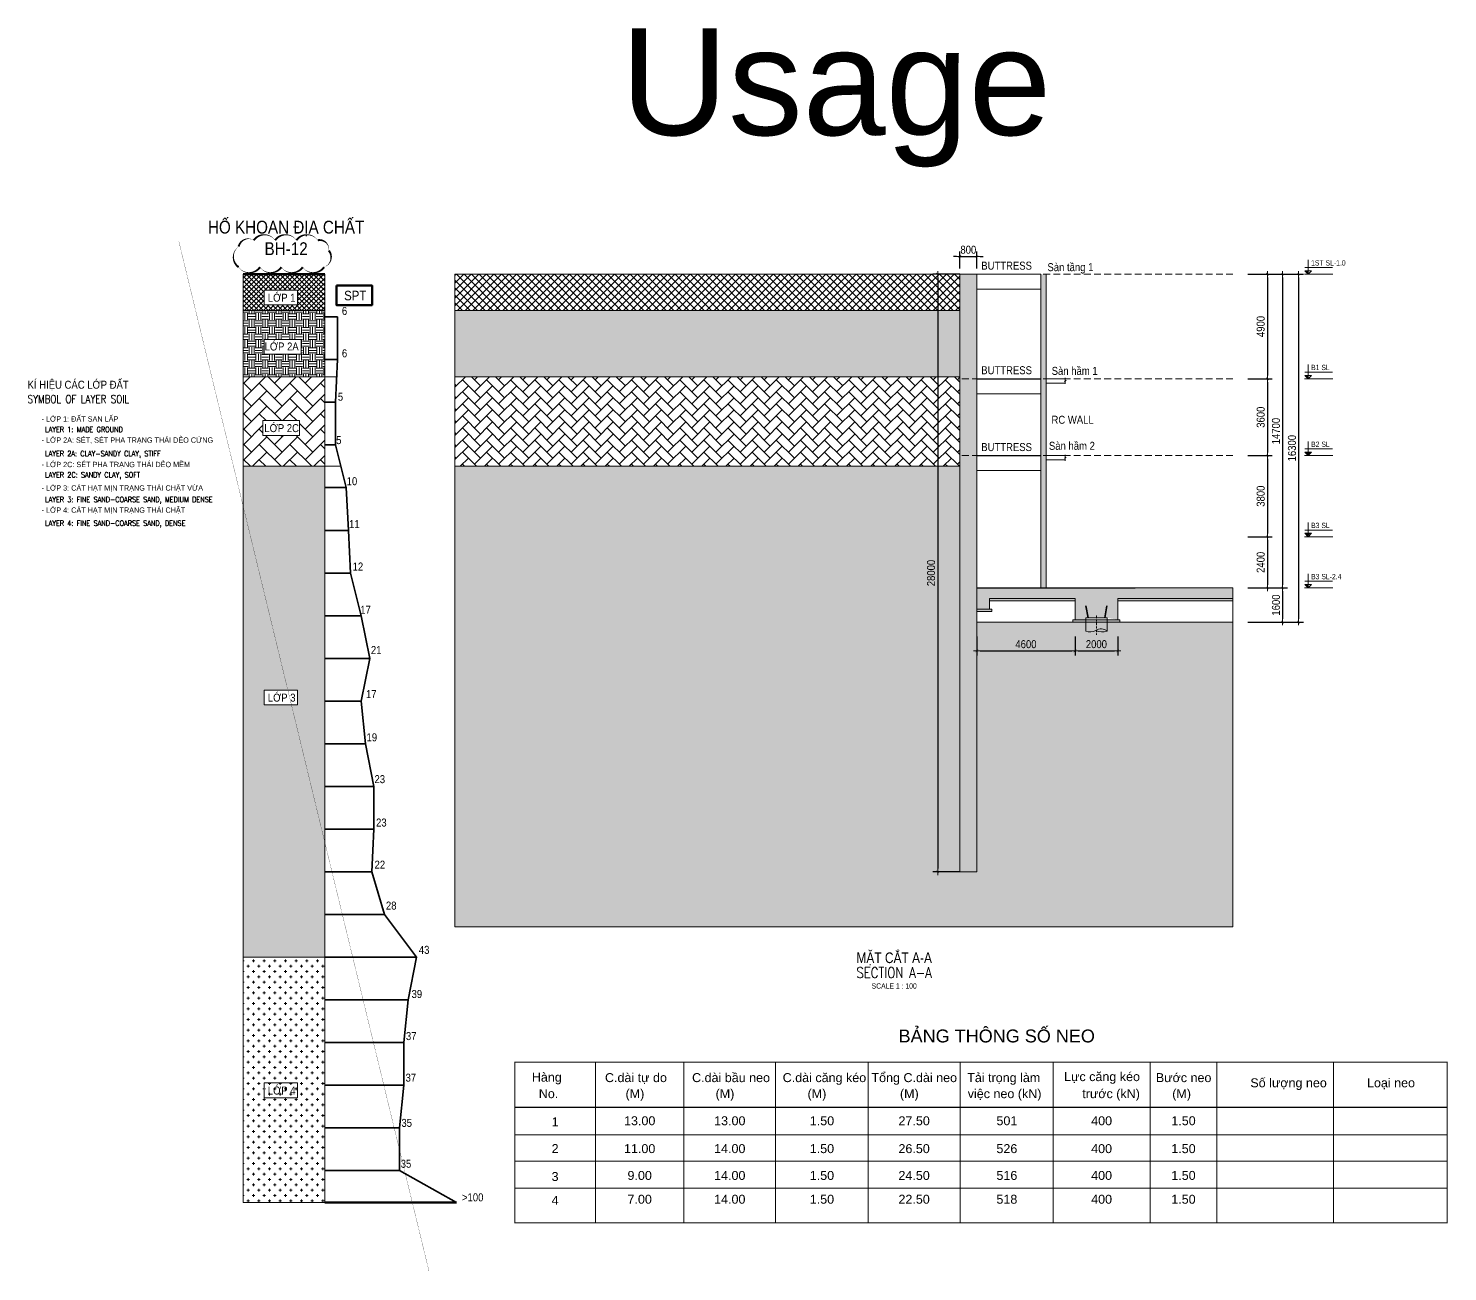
# Model space of a CAD drawing. Header units: millimetres. Extents: x -383953 to 676589, y -101685 to 196247.
# Drawn here: x 421077 to 487569, y -50325 to 7928 of the extents above; entities that cross this region are included whole.
import ezdxf
from ezdxf.enums import TextEntityAlignment as Align

# ---------------------------------------------------------------- set-up
doc = ezdxf.new("R2010")
doc.units = ezdxf.units.MM
doc.linetypes.add('CENTER2', pattern=[1.125, 0.75, -0.125, 0.125, -0.125])
doc.linetypes.add('HIDDEN', pattern=[9.525, 6.35, -3.175])
doc.layers.get('0').update_dxf_attribs({"lineweight": 20})
doc.layers.get('Defpoints').update_dxf_attribs({"color": 151, "lineweight": 9})
for name, color, linetype, lineweight in [('KC-TRUC', 5, 'CENTER2', 18), ('NDC_S_ANNO', 7, 'Continuous', 20), ('NDC_S_CONTINUOUS', 3, 'Continuous', 20), ('NDC_S_DIM', 1, 'Continuous', 15), ('NDC_S_ENG TEXT', 2, 'Continuous', 20), ('NDC_S_ENG TITLE', 3, 'Continuous', 20), ('NDC_S_FOUNDATION NAME', 7, 'Continuous', 20), ('NDC_S_HATCH MATERIAL', 8, 'Continuous', 13), ('NDC_S_LEVEL TEXT', 7, 'Continuous', 20), ('NDC_S_REBAR', 4, 'Continuous', 35), ('NDC_S_SLAB', 2, 'Continuous', 20), ('NDC_S_TEXT SYMBOL', 7, 'Continuous', 20), ('NDC_S_VN TEXT', 7, 'Continuous', 20), ('NDC_S_VN TITLE', 6, 'Continuous', 35)]:
    doc.layers.add(name, color=color, linetype=linetype, lineweight=lineweight)
doc.layers.add('X-SEC-2$0$A-CON', color=2, linetype='Continuous')
doc.layers.add('건축', color=8, linetype='Continuous')
doc.styles.add('ARIAL', font='arial.ttf', dxfattribs={"width": 0.8})
doc.styles.add('NDC_ANNO', font='', dxfattribs={"width": 0.8})
doc.styles.add('NDC_ARIAL', font='arial.ttf', dxfattribs={"width": 0.85})
doc.styles.add('NDC_EN TXT', font='romans.shx', dxfattribs={"width": 0.8})
doc.styles.add('NDC_VIE TXT', font='arial.ttf', dxfattribs={"width": 0.8})
doc.styles.get('NDC_ANNO').set_extended_font_data('Dotum')
doc.dimstyles.new('NDC_1-150', dxfattribs={"dimscale": 150, "dimtxt": 2.5, "dimasz": 1, "dimexe": 1.5, "dimexo": 0, "dimgap": 0.8, "dimtad": 1, "dimdec": 0, "dimdsep": 46, "dimtxsty": 'NDC_ARIAL', "dimblk": 'DIMMARK', "dimcen": 49999.938995, "dimdle": 1.5, "dimclrd": 1, "dimclre": 1, "dimclrt": 3, "dimadec": 0, "dimazin": 0, "dimtfac": 1, "dimtdec": 0, "dimtix": 1, "dimtmove": 2, "dimatfit": 3, "dimfxl": 1, "dimarcsym": 0})

# ---------------------------------------------------------------- blocks, each defined once
blk = doc.blocks.new('DIMMARK')
at = {"layer": 'NDC_S_DIM', "color": 1}
blk.add_line((-1.5, 0), (1, 0), dxfattribs=at)
at = {"layer": 'NDC_S_DIM', "color": 2, "const_width": 0.1}
blk.add_lwpolyline([(-0.42, -0.42), (0.42, 0.42)], dxfattribs=at)
blk = doc.blocks.new('*D493')
at = {"layer": 'Defpoints', "color": 0, "transparency": 16777216}
for p in [(478206, -8491), (478206, -12091), (479124, -12091, 0)]:
    blk.add_point(p, dxfattribs=at)
at = {"layer": 'NDC_S_CONTINUOUS', "color": 1, "lineweight": -2, "transparency": 16777216}
for p, q in [((478206, -8491, 0), (479349, -8491, 0)), ((479124, -8641, 0), (479124, -11941, 0)), ((478206, -12091, 0), (479349, -12091, 0))]:
    blk.add_line(p, q, dxfattribs=at)
at = {"layer": 'NDC_S_CONTINUOUS', "color": 1, "lineweight": -2, "transparency": 16777216, "xscale": 150, "yscale": 150, "zscale": 150}
for p, rotation in [((479124, -8491, 0), 90), ((479124, -12091, 0), 270)]:
    blk.add_blockref('DIMMARK', p, dxfattribs=dict(at, rotation=rotation))
at = {"layer": 'NDC_S_CONTINUOUS', "color": 3, "transparency": 16777216, "insert": (478813, -10291, 0), "char_height": 375, "attachment_point": 5, "rotation": 90, "style": 'NDC_ARIAL'}
blk.add_mtext('3600', dxfattribs=at)
blk = doc.blocks.new('*D494')
at = {"layer": 'Defpoints', "color": 0, "transparency": 16777216}
for p in [(478206, -12091), (478206, -15891), (479124, -15891, 0)]:
    blk.add_point(p, dxfattribs=at)
at = {"layer": 'NDC_S_CONTINUOUS', "color": 1, "lineweight": -2, "transparency": 16777216}
for p, q in [((478206, -12091, 0), (479349, -12091, 0)), ((479124, -12241, 0), (479124, -15741, 0)), ((478206, -15891, 0), (479349, -15891, 0))]:
    blk.add_line(p, q, dxfattribs=at)
at = {"layer": 'NDC_S_CONTINUOUS', "color": 1, "lineweight": -2, "transparency": 16777216, "xscale": 150, "yscale": 150, "zscale": 150}
for p, rotation in [((479124, -12091, 0), 90), ((479124, -15891, 0), 270)]:
    blk.add_blockref('DIMMARK', p, dxfattribs=dict(at, rotation=rotation))
at = {"layer": 'NDC_S_CONTINUOUS', "color": 3, "transparency": 16777216, "insert": (478813, -13991, 0), "char_height": 375, "attachment_point": 5, "rotation": 90, "style": 'NDC_ARIAL'}
blk.add_mtext('3800', dxfattribs=at)
blk = doc.blocks.new('kata_block_CT')
at = {"layer": 'NDC_S_ANNO'}
blk.add_hatch(color=3, dxfattribs=at).paths.add_polyline_path([(0, 1.6), (-1.61, 1.6), (0, 0)])
at = {"layer": 'NDC_S_ANNO', "ltscale": 50}
h = blk.add_hatch(dxfattribs=at)
h.set_pattern_fill('ANSI31', color=256, scale=1.406, style=0)
h.paths.add_polyline_path([(0, 1.6), (0, 0), (1.61, 1.6)])
for p, q in [((11.56, 0), (-1.64, 0)), ((-1.59, 3.14), (11.47, 3.14))]:
    blk.add_line(p, q, dxfattribs=at)
for points in [[(0, 6.69), (0, 0)], [(0, 0), (-1.61, 1.6), (0, 1.6)], [(0, 0), (1.61, 1.6), (0, 1.6)]]:
    blk.add_lwpolyline(points, dxfattribs=at)
at = {"layer": 'NDC_S_ANNO', "color": 8, "ltscale": 50}
blk.add_lwpolyline([(0, 0), (-1.61, 1.6), (0, 1.6)], dxfattribs=at)
at = {"layer": 'NDC_S_TEXT SYMBOL', "color": 3, "style": 'NDC_ANNO', "width": 0.8}
blk.add_attdef('CT', (1.41, 4.07), '', height=2.5, dxfattribs=at)
blk = doc.blocks.new('Drawing name_symbol')
at = {"layer": 'NDC_S_ENG TITLE', "style": 'NDC_EN TXT', "width": 0.8}
blk.add_attdef('SECTDET1', text='', height=5, dxfattribs=at).set_placement((0, 1.01), align=Align.CENTER)
at = {"layer": 'NDC_S_TEXT SYMBOL', "lineweight": 25, "style": 'NDC_ANNO', "width": 0.8}
blk.add_attdef('SSCALE', text='', height=2.5, dxfattribs=at).set_placement((0, -4), align=Align.CENTER)
at = {"layer": 'NDC_S_VN TITLE', "style": 'NDC_VIE TXT', "width": 0.8}
blk.add_attdef('SECTDET2', text='', height=5, dxfattribs=at).set_placement((0, 7.97), align=Align.CENTER)
blk = doc.blocks.new('*D495')
at = {"layer": 'Defpoints', "color": 0, "transparency": 16777216}
for p in [(478206, -3591), (478206, -8491), (479124, -8491)]:
    blk.add_point(p, dxfattribs=at)
at = {"layer": 'NDC_S_CONTINUOUS', "color": 1, "lineweight": -2, "transparency": 16777216}
for p, q in [((478206, -3591), (479349, -3591)), ((479124, -3741), (479124, -8341)), ((478206, -8491), (479349, -8491))]:
    blk.add_line(p, q, dxfattribs=at)
at = {"layer": 'NDC_S_CONTINUOUS', "color": 1, "lineweight": -2, "transparency": 16777216, "xscale": 150, "yscale": 150, "zscale": 150}
for p, rotation in [((479124, -3591), 90), ((479124, -8491), 270)]:
    blk.add_blockref('DIMMARK', p, dxfattribs=dict(at, rotation=rotation))
at = {"layer": 'NDC_S_CONTINUOUS', "color": 3, "transparency": 16777216, "insert": (478813, -6041), "char_height": 375, "attachment_point": 5, "rotation": 90, "style": 'NDC_ARIAL'}
blk.add_mtext('4900', dxfattribs=at)
blk = doc.blocks.new('*D496')
at = {"layer": 'Defpoints', "color": 0, "transparency": 16777216}
for p in [(478206, -3591), (478206, -18291), (479840, -18291)]:
    blk.add_point(p, dxfattribs=at)
at = {"layer": 'NDC_S_CONTINUOUS', "color": 1, "lineweight": -2, "transparency": 16777216}
for p, q in [((478206, -3591), (480065, -3591)), ((479840, -3741), (479840, -18141)), ((478206, -18291), (480065, -18291))]:
    blk.add_line(p, q, dxfattribs=at)
at = {"layer": 'NDC_S_CONTINUOUS', "color": 1, "lineweight": -2, "transparency": 16777216, "xscale": 150, "yscale": 150, "zscale": 150}
for p, rotation in [((479840, -3591), 90), ((479840, -18291), 270)]:
    blk.add_blockref('DIMMARK', p, dxfattribs=dict(at, rotation=rotation))
at = {"layer": 'NDC_S_CONTINUOUS', "color": 3, "transparency": 16777216, "insert": (479529, -10941), "char_height": 375, "attachment_point": 5, "rotation": 90, "style": 'NDC_ARIAL'}
blk.add_mtext('14700', dxfattribs=at)
blk = doc.blocks.new('*D524')
at = {"layer": 'Defpoints', "color": 0, "transparency": 16777216}
for p in [(464714, -3591), (463681, -31591), (464714, -31591)]:
    blk.add_point(p, dxfattribs=at)
at = {"layer": 'NDC_S_CONTINUOUS', "color": 1, "lineweight": -2, "transparency": 16777216}
for p, q in [((464714, -3591), (463456, -3591)), ((463681, -3741), (463681, -31441)), ((464714, -31591), (463456, -31591))]:
    blk.add_line(p, q, dxfattribs=at)
at = {"layer": 'NDC_S_CONTINUOUS', "color": 1, "lineweight": -2, "transparency": 16777216, "xscale": 150, "yscale": 150, "zscale": 150}
for p, rotation in [((463681, -3591), 90), ((463681, -31591), 270)]:
    blk.add_blockref('DIMMARK', p, dxfattribs=dict(at, rotation=rotation))
at = {"layer": 'NDC_S_CONTINUOUS', "color": 3, "transparency": 16777216, "insert": (463370, -17591), "char_height": 375, "attachment_point": 5, "rotation": 90, "style": 'NDC_ARIAL'}
blk.add_mtext('28000', dxfattribs=at)
blk = doc.blocks.new('*D497')
at = {"layer": 'Defpoints', "color": 0, "transparency": 16777216}
for p in [(464714, -3323), (465514, -2757), (465514, -3323)]:
    blk.add_point(p, dxfattribs=at)
at = {"layer": 'NDC_S_CONTINUOUS', "color": 1, "lineweight": -2, "transparency": 16777216}
for p, q in [((464714, -3323), (464714, -2532)), ((465514, -3323), (465514, -2532)), ((464564, -2757), (464414, -2757)), ((464714, -2757), (465514, -2757)), ((465664, -2757), (465814, -2757))]:
    blk.add_line(p, q, dxfattribs=at)
at = {"layer": 'NDC_S_CONTINUOUS', "color": 1, "lineweight": -2, "transparency": 16777216, "xscale": 150, "yscale": 150, "zscale": 150}
blk.add_blockref('DIMMARK', (464714, -2757), dxfattribs=at)
at = {"layer": 'NDC_S_CONTINUOUS', "color": 1, "lineweight": -2, "transparency": 16777216, "xscale": 150, "yscale": 150, "zscale": 150, "rotation": 180}
blk.add_blockref('DIMMARK', (465514, -2757), dxfattribs=at)
at = {"layer": 'NDC_S_CONTINUOUS', "color": 3, "transparency": 16777216, "insert": (465114, -2446), "char_height": 375, "attachment_point": 5, "style": 'NDC_ARIAL'}
blk.add_mtext('800', dxfattribs=at)
blk = doc.blocks.new('*D525')
at = {"layer": 'Defpoints', "color": 0, "transparency": 16777216}
for p in [(465514, -20571), (470114, -20571), (470114, -21238)]:
    blk.add_point(p, dxfattribs=at)
at = {"layer": 'NDC_S_CONTINUOUS', "color": 1, "lineweight": -2, "transparency": 16777216}
for p, q in [((465514, -20571), (465514, -21463)), ((470114, -20571), (470114, -21463)), ((465664, -21238), (469964, -21238))]:
    blk.add_line(p, q, dxfattribs=at)
at = {"layer": 'NDC_S_CONTINUOUS', "color": 1, "lineweight": -2, "transparency": 16777216, "xscale": 150, "yscale": 150, "zscale": 150, "rotation": 180}
blk.add_blockref('DIMMARK', (465514, -21238), dxfattribs=at)
at = {"layer": 'NDC_S_CONTINUOUS', "color": 1, "lineweight": -2, "transparency": 16777216, "xscale": 150, "yscale": 150, "zscale": 150}
blk.add_blockref('DIMMARK', (470114, -21238), dxfattribs=at)
at = {"layer": 'NDC_S_CONTINUOUS', "color": 3, "transparency": 16777216, "insert": (467814, -20927), "char_height": 375, "attachment_point": 5, "style": 'NDC_ARIAL'}
blk.add_mtext('4600', dxfattribs=at)
blk = doc.blocks.new('*D526')
at = {"layer": 'Defpoints', "color": 0, "transparency": 16777216}
for p in [(470114, -20571), (472114, -20571), (472114, -21238)]:
    blk.add_point(p, dxfattribs=at)
at = {"layer": 'NDC_S_CONTINUOUS', "color": 1, "lineweight": -2, "transparency": 16777216}
for p, q in [((470114, -20571), (470114, -21463)), ((472114, -20571), (472114, -21463)), ((470264, -21238), (471964, -21238))]:
    blk.add_line(p, q, dxfattribs=at)
at = {"layer": 'NDC_S_CONTINUOUS', "color": 1, "lineweight": -2, "transparency": 16777216, "xscale": 150, "yscale": 150, "zscale": 150, "rotation": 180}
blk.add_blockref('DIMMARK', (470114, -21238), dxfattribs=at)
at = {"layer": 'NDC_S_CONTINUOUS', "color": 1, "lineweight": -2, "transparency": 16777216, "xscale": 150, "yscale": 150, "zscale": 150}
blk.add_blockref('DIMMARK', (472114, -21238), dxfattribs=at)
at = {"layer": 'NDC_S_CONTINUOUS', "color": 3, "transparency": 16777216, "insert": (471114, -20927), "char_height": 375, "attachment_point": 5, "style": 'NDC_ARIAL'}
blk.add_mtext('2000', dxfattribs=at)
blk = doc.blocks.new('*D498')
at = {"layer": 'Defpoints', "color": 0, "transparency": 16777216}
for p in [(478206, -3591), (478206, -19891), (480590, -19891)]:
    blk.add_point(p, dxfattribs=at)
at = {"layer": 'NDC_S_CONTINUOUS', "color": 1, "lineweight": -2, "transparency": 16777216}
for p, q in [((478206, -3591), (480815, -3591)), ((480590, -3741), (480590, -19741)), ((478206, -19891), (480815, -19891))]:
    blk.add_line(p, q, dxfattribs=at)
at = {"layer": 'NDC_S_CONTINUOUS', "color": 1, "lineweight": -2, "transparency": 16777216, "xscale": 150, "yscale": 150, "zscale": 150}
for p, rotation in [((480590, -3591), 90), ((480590, -19891), 270)]:
    blk.add_blockref('DIMMARK', p, dxfattribs=dict(at, rotation=rotation))
at = {"layer": 'NDC_S_CONTINUOUS', "color": 3, "transparency": 16777216, "insert": (480278, -11741), "char_height": 375, "attachment_point": 5, "rotation": 90, "style": 'NDC_ARIAL'}
blk.add_mtext('16300', dxfattribs=at)
blk = doc.blocks.new('*U321')
at = {"layer": 'KC-TRUC', "ltscale": 0.05}
blk.add_line((0, 264), (0, -1027), dxfattribs=at)
at = {"layer": 'NDC_S_HATCH MATERIAL'}
blk.add_lwpolyline([(700, -766), (700, 99), (-700, 99), (-700, -766)], dxfattribs=at)
for centre, major_axis, start_param, end_param in [((-405, -131), (-495, 495), 1.921341, 2.912184), ((303, -1269), (-454, 454), -1.452433, -0.227584), ((376, 67), (632, 632), 3.446929, 4.297833)]:
    blk.add_ellipse(centre, major_axis=major_axis, ratio=1, start_param=start_param, end_param=end_param, dxfattribs=at)
at = {"layer": 'NDC_S_REBAR', "linetype": 'HIDDEN', "ltscale": 200}
for p, q in [((-682, 889), (-550, 100)), ((550, 100), (682, 889))]:
    blk.add_line(p, q, dxfattribs=at)
blk = doc.blocks.new('*D499')
at = {"layer": 'Defpoints', "color": 0, "transparency": 16777216}
for p in [(478206, -15891), (478206, -18291), (479124, -18291)]:
    blk.add_point(p, dxfattribs=at)
at = {"layer": 'NDC_S_CONTINUOUS', "color": 1, "lineweight": -2, "transparency": 16777216}
for p, q in [((478206, -15891), (479349, -15891)), ((479124, -16041), (479124, -18141)), ((478206, -18291), (479349, -18291))]:
    blk.add_line(p, q, dxfattribs=at)
at = {"layer": 'NDC_S_CONTINUOUS', "color": 1, "lineweight": -2, "transparency": 16777216, "xscale": 150, "yscale": 150, "zscale": 150}
for p, rotation in [((479124, -15891), 90), ((479124, -18291), 270)]:
    blk.add_blockref('DIMMARK', p, dxfattribs=dict(at, rotation=rotation))
at = {"layer": 'NDC_S_CONTINUOUS', "color": 3, "transparency": 16777216, "insert": (478813, -17091), "char_height": 375, "attachment_point": 5, "rotation": 90, "style": 'NDC_ARIAL'}
blk.add_mtext('2400', dxfattribs=at)
blk = doc.blocks.new('*D500')
at = {"layer": 'Defpoints', "color": 0, "transparency": 16777216}
for p in [(478922, -18291), (478922, -19891), (479840, -19891)]:
    blk.add_point(p, dxfattribs=at)
at = {"layer": 'NDC_S_CONTINUOUS', "color": 1, "lineweight": -2, "transparency": 16777216}
for p, q in [((478922, -18291), (480065, -18291)), ((479840, -18441), (479840, -19741)), ((478922, -19891), (480065, -19891))]:
    blk.add_line(p, q, dxfattribs=at)
at = {"layer": 'NDC_S_CONTINUOUS', "color": 1, "lineweight": -2, "transparency": 16777216, "xscale": 150, "yscale": 150, "zscale": 150}
for p, rotation in [((479840, -18291), 90), ((479840, -19891), 270)]:
    blk.add_blockref('DIMMARK', p, dxfattribs=dict(at, rotation=rotation))
at = {"layer": 'NDC_S_CONTINUOUS', "color": 3, "transparency": 16777216, "insert": (479529, -19091), "char_height": 375, "attachment_point": 5, "rotation": 90, "style": 'NDC_ARIAL'}
blk.add_mtext('1600', dxfattribs=at)

msp = doc.modelspace()

# ---------------------------------------------------------------- hatches: boundary and pattern name
at = {"layer": 'NDC_S_HATCH MATERIAL'}
h = msp.add_hatch(dxfattribs=at)
h.set_pattern_fill('ANSI37', color=256, scale=50)
h.set_pattern_definition([(45, (602154.5, 262873.23), (-112.2532, 112.2532), []), (135, (602154.5, 262873.23), (-112.2532, -112.2532), [])])
h.paths.add_polyline_path([(431143.4, -3591.3), (431143.4, -5291.3), (434967, -5291.3), (434967, -3591.3)])
h.paths.add_polyline_path([(432128.8, -4337.7), (433685.6, -4337.7), (433685.6, -5030.5), (432128.8, -5030.5)], flags=16)
h.paths.add_polyline_path([(432175.5, -5002.8), (433711.4, -5002.8), (433711.4, -4288.8), (432175.5, -4288.8)], flags=24)
h = msp.add_hatch(dxfattribs=at)
h.set_pattern_fill('ANSI37', color=256, scale=2000)
h.set_pattern_definition([(45, (496279.66, -936257.63), (-176.776695, 176.776695), []), (135, (496279.66, -936257.63), (-176.776695, -176.776695), [])])
h.paths.add_polyline_path([(464713.9, -3591.3), (441057.2, -3591.3), (441057.2, -5291.3), (464713.9, -5291.3)])
h = msp.add_hatch(dxfattribs=at)
h.set_pattern_fill('BT-01', color=256, scale=50, pattern_type=2)
h.set_pattern_definition([(50, (496279.66, -935157.63), (358.63009, -31.37607), [37.5, -412.5]), (355, (496279.66, -935157.63), (-69.37567, 376.09607), [30, -330]), (100.4514, (496309.55, -935160.24), (289.25469, 344.71977), [31.8701, -350.57106]), (46.1842, (496279.66, -935057.63), (533.62052, -82.7595), [56.25, -618.75]), (96.6356, (496324.13, -935064.5), (467.33135, 487.05894), [47.80514, -525.8565]), (351.1842, (496279.66, -935057.6), (467.33097, 487.0593), [45, -495]), (21, (496329.66, -935082.63), (298.45353, -201.309445), [37.5, -412.5]), (326, (496329.66, -935082.63), (121.65767, 362.57502), [30, -330]), (71.4514, (496354.53, -935099.4), (420.11131, 161.26525), [31.8701, -350.57106]), (37.5, (496279.66, -935157.63), (6.079928, 166.446927), [0, -326, 0, -335, 0, -331.25]), (7.5, (496279.66, -935157.63), (131.53477, 197.205856), [0, -191, 0, -318.5, 0, -126.25]), (327.5, (496168.16, -935157.63), (266.911218, -11.277436), [0, -125, 0, -390, 0, -517.5]), (317.5, (496118.16, -935157.63), (291.593085, 50.05249), [0, -162.5, 0, -259, 0, -367.5]), (45, (496279.66, -935157.63), (-150.26019, 150.26019), []), (45, (496279.66, -935096.38), (-150.26019, 150.26019), [])])
h.paths.add_polyline_path([(464713.9, -31591.3), (465513.9, -31591.3), (465513.9, -3591.3), (464713.9, -3591.3)])
h = msp.add_hatch(dxfattribs=at)
h.set_pattern_fill('BT-01', color=256, scale=50, pattern_type=2)
h.set_pattern_definition([(50, (0, -86250), (358.6301, -31.37607), [37.5, -412.5]), (355, (0, -86250), (-69.37567, 376.09607), [30, -330]), (100.4514, (29.9, -86252.6), (289.2547, 344.71977), [31.8701, -350.57106]), (46.1842, (0, -86150), (533.62052, -82.7595), [56.25, -618.75]), (96.6356, (44.47, -86156.9), (467.33135, 487.05894), [47.80514, -525.8565]), (351.1842, (0, -86150), (467.331, 487.0593), [45, -495]), (21, (50, -86175), (298.45353, -201.30945), [37.5, -412.5]), (326, (50, -86175), (121.65767, 362.57502), [30, -330]), (71.4514, (74.87, -86191.78), (420.11131, 161.26525), [31.8701, -350.57106]), (37.5, (0, -86250), (6.079928, 166.446927), [0, -326, 0, -335, 0, -331.25]), (7.5, (0, -86250), (131.53477, 197.205856), [0, -191, 0, -318.5, 0, -126.25]), (327.5, (-111.5, -86250), (266.911218, -11.277436), [0, -125, 0, -390, 0, -517.5]), (317.5, (-161.5, -86250), (291.59308, 50.05249), [0, -162.5, 0, -259, 0, -367.5]), (45, (0, -86250), (-150.26019, 150.26019), []), (45, (0, -86188.75), (-150.26019, 150.26019), [])])
h.paths.add_polyline_path([(468763.9, -12091.3), (468513.9, -12091.3), (468513.9, -18291.3), (468763.9, -18291.3)])
h.paths.add_polyline_path([(468763.9, -8491.3), (468513.9, -8491.3), (468513.9, -12091.3), (468763.9, -12091.3)])
h.paths.add_polyline_path([(468763.9, -3591.3), (468513.9, -3591.3), (468513.9, -8491.3), (468763.9, -8491.3)])
h = msp.add_hatch(dxfattribs=at)
h.set_pattern_fill('EARTH', color=256, scale=50, angle=90)
h.set_pattern_definition([(90, (602154.5, 262873.23), (-317.5, 317.5), [317.5, -317.5]), (90, (602035.44, 262873.23), (-317.5, 317.5), [317.5, -317.5]), (90, (601916.38, 262873.23), (-317.5, 317.5), [317.5, -317.5]), (180, (601876.7, 262912.9), (-317.5, -317.5), [317.5, -317.5]), (180, (601876.7, 263031.98), (-317.5, -317.5), [317.5, -317.5]), (180, (601876.7, 263151.04), (-317.5, -317.5), [317.5, -317.5])])
h.paths.add_polyline_path([(431143.4, -5291.3), (431143.4, -8391.3), (434967, -8391.3), (434967, -5291.3)])
h.paths.add_polyline_path([(433854.2, -6649.7), (433854.2, -7342.4), (432128.8, -7342.4), (432128.8, -6649.7)], flags=16)
h.paths.add_polyline_path([(432026.7, -7288), (433860.2, -7288), (433860.2, -6574), (432026.7, -6574)], flags=24)
h = msp.add_hatch(dxfattribs=at)
h.set_pattern_fill('EARTH', color=256, scale=1500, angle=90)
h.set_pattern_definition([(90, (496279.66, -936257.63), (-375, 375), [375, -375]), (90, (496139.04, -936257.63), (-375, 375), [375, -375]), (90, (495998.4, -936257.63), (-375, 375), [375, -375]), (180, (495951.54, -936210.75), (-375, -375), [375, -375]), (180, (495951.54, -936070.13), (-375, -375), [375, -375]), (180, (495951.54, -935929.5), (-375, -375), [375, -375])])
h.paths.add_polyline_path([(464713.9, -5291.3), (441057.2, -5291.3), (441057.2, -8391.3), (464713.9, -8391.3)])
h = msp.add_hatch(dxfattribs=at)
h.set_pattern_fill('AR-HBONE', color=256, scale=5)
h.set_pattern_definition([(45, (602154.5, 262873.23), (0, 718.4205), [1524, -508]), (135, (602513.7, 263232.44), (7e-14, 718.4205), [1524, -508])])
h.paths.add_polyline_path([(431143.4, -8391.3), (431143.5, -12591.3), (434967, -12591.3), (434967, -8391.3)])
h.paths.add_polyline_path([(433782.8, -10447.1), (433782.8, -11139.9), (432063.4, -11139.9), (432063.4, -10447.1)], flags=16)
h.paths.add_polyline_path([(432014.7, -11112.2), (433872.2, -11112.2), (433872.2, -10398.2), (432014.7, -10398.2)], flags=24)
h = msp.add_hatch(dxfattribs=at)
h.set_pattern_fill('AR-HBONE', color=256, scale=100)
h.set_pattern_definition([(45, (496279.66, -936257.63), (0, 565.68542), [1200, -400]), (135, (496562.5, -935974.8), (4e-14, 565.68542), [1200, -400])])
h.paths.add_polyline_path([(464713.9, -8391.3), (441057.2, -8391.3), (441057.2, -12591.3), (464713.9, -12591.3)])
h = msp.add_hatch(dxfattribs=at)
h.set_pattern_fill('AR-SAND', color=256, scale=100)
h.set_pattern_definition([(37.5, (1026308.73, -619508.48), (-6.299336, 192.682377), [0, -152, 0, -170, 0, -162.5]), (7.5, (1026308.73, -619508.48), (176.97767, 282.21461), [0, -82, 0, -137, 0, -52.5]), (327.5, (1026185.73, -619508.48), (311.414186, 0.565905), [0, -50, 0, -180, 0, -235]), (317.5, (1026185.73, -619508.48), (300.61266, 87.76756), [0, -25, 0, -118, 0, -135])])
h.paths.add_polyline_path([(434967, -12591.3), (431143.4, -12591.3), (431143.4, -35591.3), (434967, -35591.3)])
h.paths.add_polyline_path([(433685.6, -23075.9), (433685.6, -23768.6), (432128.8, -23768.6), (432128.8, -23075.9)], flags=16)
h = msp.add_hatch(dxfattribs=at)
h.set_pattern_fill('AR-SAND', color=256, scale=15)
h.set_pattern_definition([(37.5, (438845.2, 255081.9), (-24.0005, 734.1199), [0, -579.12, 0, -647.7, 0, -619.125]), (7.5, (438845.2, 255081.9), (674.285, 1075.2377), [0, -312.42, 0, -521.97, 0, -200.025]), (327.5, (438376.55, 255081.9), (1186.4886, 2.1558), [0, -190.5, 0, -685.8, 0, -895.35]), (317.5, (438376.5, 255081.9), (1145.3347, 334.394), [0, -95.25, 0, -449.58, 0, -514.35])])
h.paths.add_polyline_path([(464713.9, -12591.3), (441057.2, -12591.3), (441057.2, -34162.2), (477513.9, -34162.2), (477513.9, -19891.3), (465513.9, -19891.3), (465513.9, -31591.3), (464713.9, -31591.3)])
h.paths.add_polyline_path([(470529, -21316.8), (471707.1, -21316.8), (471707.1, -20544.1), (470529, -20544.1)], flags=24)
h.paths.add_polyline_path([(463759.6, -18300), (463759.6, -16874.3), (462986.9, -16874.3), (462986.9, -18300)], flags=24)
h.paths.add_polyline_path([(467232.7, -21316.8), (468410.8, -21316.8), (468410.8, -20544.1), (467232.7, -20544.1)], flags=24)
h = msp.add_hatch(dxfattribs=at)
h.set_pattern_fill('BT-01', color=256, scale=50, pattern_type=2)
h.set_pattern_definition([(50, (438973.8, 255081.8), (358.6301, -31.37607), [37.5, -412.5]), (355, (438973.8, 255081.8), (-69.37567, 376.09607), [30, -330]), (100.4514, (439003.67, 255079.2), (289.2547, 344.71977), [31.8701, -350.57106]), (46.1842, (438973.8, 255181.8), (533.6205, -82.7595), [56.25, -618.75]), (96.6356, (439018.26, 255174.9), (467.3314, 487.0589), [47.8051, -525.8565]), (351.1842, (438973.8, 255181.8), (467.331, 487.0593), [45, -495]), (21, (439023.8, 255156.8), (298.45353, -201.30945), [37.5, -412.5]), (326, (439023.8, 255156.8), (121.65767, 362.575), [30, -330]), (71.4514, (439048.66, 255140.03), (420.1113, 161.26525), [31.8701, -350.57106]), (37.5, (438973.79, 255081.8), (6.07993, 166.446927), [0, -326, 0, -335, 0, -331.25]), (7.5, (438973.79, 255081.8), (131.53477, 197.20586), [0, -191, 0, -318.5, 0, -126.25]), (327.5, (438862.29, 255081.8), (266.91122, -11.277436), [0, -125, 0, -390, 0, -517.5]), (317.5, (438812.29, 255081.8), (291.59308, 50.0525), [0, -162.5, 0, -259, 0, -367.5]), (45, (438973.79, 255081.8), (-150.26019, 150.26019), []), (45, (438973.79, 255143.05), (-150.26019, 150.26019), [])])
h.paths.add_polyline_path([(471613.9, -19691.3), (472113.9, -19774.6), (472113.9, -18791.3), (477513.9, -18791.3), (477513.9, -18291.3), (465513.9, -18291.3), (465513.9, -19291.3), (466113.9, -19291.3), (466113.9, -18791.3), (470113.9, -18791.3), (470113.9, -19791.3), (470613.9, -19791.3), (470613.9, -19691.3)])
h = msp.add_hatch(dxfattribs=at)
h.set_pattern_fill('AR-SAND', color=256, scale=0.5)
h.set_pattern_definition([(37.5, (438973.788, 255081.804), (-0.8000156, 24.4706619), [0, -19.304, 0, -21.59, 0, -20.6375]), (7.5, (438973.788, 255081.804), (22.476164, 35.841255), [0, -10.414, 0, -17.399, 0, -6.6675]), (327.5, (438958.167, 255081.804), (39.5496185, 0.0718592), [0, -6.35, 0, -22.86, 0, -29.845]), (317.5, (438958.167, 255081.804), (38.1778226, 11.146466), [0, -3.175, 0, -14.986, 0, -17.145])])
h.paths.add_polyline_path([(466213.9, -19291.3), (466113.9, -19291.3), (465513.9, -19291.3), (465513.9, -19391.3), (466213.9, -19391.3)])
h.paths.add_polyline_path([(470113.9, -18791.3), (466113.9, -18791.3), (466113.9, -18891.3), (470113.9, -18891.3)])
h.paths.add_polyline_path([(472213.9, -19791.3), (470113.9, -19791.3), (470013.9, -19791.3), (470013.9, -19891.3), (472213.9, -19891.3)])
h.paths.add_polyline_path([(477513.9, -18791.3), (472113.9, -18791.3), (472113.9, -18891.3), (477513.9, -18891.3)])
h = msp.add_hatch(dxfattribs=at)
h.set_pattern_fill('CROSS', color=256, scale=1000)
h.set_pattern_definition([(0, (1026308.73, -619508.48), (250, 250), [125, -375]), (90, (1026371.23, -619570.98), (-250, 250), [125, -375])])
h.paths.add_polyline_path([(434967, -35591.3), (431143.4, -35591.3), (431143.4, -47091.3), (434967, -47091.3)])
h.paths.add_polyline_path([(433685.6, -41484.3), (433685.6, -42177.1), (432128.8, -42177.1), (432128.8, -41484.3)], flags=16)
h.paths.add_polyline_path([(432175.5, -42149.4), (433711.4, -42149.4), (433711.4, -41435.4), (432175.5, -41435.4)], flags=16)

# ---------------------------------------------------------------- linework, layer by layer
at = {"color": 3}
for p, q in [((447644.3, -40516.7), (447644.3, -42616.2)), ((451791.1, -40516.7), (451791.1, -42616.2)), ((456086.7, -40516.7), (456086.7, -42616.2)), ((460428.6, -40516.7), (460428.6, -42616.2)), ((464724.1, -40516.7), (464724.1, -42616.2)), ((469087.7, -40516.7), (469087.7, -42616.2)), ((473633.1, -40516.7), (473633.1, -42616.2)), ((476756.4, -40516.7), (476756.4, -42616.2)), ((482220.5, -40516.7), (482215.7, -48035.8)), ((443865.2, -42616.2), (487541.4, -42616.2)), ((443865.2, -42641.3), (487539.7, -42641.3)), ((447644.3, -43897), (447644.3, -42616.2)), ((447644.3, -48035.8), (447644.3, -42616.2)), ((451791.1, -43897), (451791.1, -42616.2)), ((451791.1, -48035.8), (451791.1, -42616.2)), ((456086.7, -43897), (456086.7, -42616.2)), ((456086.7, -48035.8), (456086.7, -42616.2)), ((460428.6, -43897), (460428.6, -42616.2)), ((460428.6, -48035.8), (460428.6, -42616.2)), ((464724.1, -43897), (464724.1, -42616.2)), ((464724.1, -48035.8), (464724.1, -42616.2)), ((469087.7, -43897), (469087.7, -42616.2)), ((469087.7, -48035.8), (469087.7, -42616.2)), ((473633.1, -43897), (473633.1, -42616.2)), ((473633.1, -48035.8), (473633.1, -42616.2)), ((476756.4, -43897), (476756.4, -42616.2)), ((476756.4, -48035.8), (476756.4, -42616.2)), ((443865.2, -43922.1), (487539.7, -43922.1)), ((443863.6, -45149.9), (487538.1, -45149.9)), ((443865.2, -48035.8), (487539.7, -48035.8))]:
    msp.add_line(p, q, dxfattribs=at)
at = {"color": 4, "const_width": 50.4}
msp.add_lwpolyline([(443865.2, -40516.7), (487544, -40516.7), (487544, -48035.8), (443865.2, -48035.8)], close=True, dxfattribs=at)
at = {"layer": 'NDC_S_CONTINUOUS'}
for p, q in [((431144, -46791.2), (431143.4, -3591.2)), ((431143.4, -47091.3), (431143.4, -3591.2)), ((431143.4, -47091.2), (431143.4, -3591.2)), ((434967, -47091.3), (434967, -3591.3)), ((464713.9, -3591.3), (441057.2, -3591.3)), ((441057.2, -3591.3), (441057.2, -34162.2)), ((434967, -5291.3), (431143.4, -5291.3)), ((441057.2, -5291.3), (464713.9, -5291.3)), ((434967, -8391.3), (431143.4, -8391.3)), ((434967, -8391.3), (431143.4, -8391.3)), ((441057.2, -8391.3), (464713.9, -8391.3)), ((434967, -12591.3), (431143.4, -12591.3)), ((434967, -12591.3), (431143.4, -12591.3)), ((441057.2, -12591.3), (464713.9, -12591.3)), ((477513.9, -18291.3), (477513.9, -34162.2)), ((441057.2, -34162.2), (477513.9, -34162.2)), ((434967, -35591.3), (431143.4, -35591.3)), ((434967, -47091.3), (431143.4, -47091.3))]:
    msp.add_line(p, q, dxfattribs=at)
at = {"layer": 'NDC_S_CONTINUOUS', "lineweight": 100}
for p, q in [((431143.4, -3591.2), (434967, -3591.3)), ((434967, -47091.3), (441142, -47091.3))]:
    msp.add_line(p, q, dxfattribs=at)
at = {"layer": 'NDC_S_CONTINUOUS', "ltscale": 100}
msp.add_line((443864.8, -46416.8), (487544, -46416.8), dxfattribs=at)
at = {"layer": 'NDC_S_CONTINUOUS', "lineweight": 100}
msp.add_lwpolyline([(435508.1, -4126.9), (437178.5, -4126.9), (437178.5, -5038.9), (435508.1, -5038.9)], close=True, dxfattribs=at)
at = {"layer": 'NDC_S_CONTINUOUS', "color": 1}
for points in [[(469658.2, -8731.3), (469658.2, -8611.3), (469618.2, -8611.3), (469698.2, -8571.3), (469658.2, -8571.3), (469658.2, -8451.3)], [(469658.2, -12331.3), (469658.2, -12211.3), (469618.2, -12211.3), (469698.2, -12171.3), (469658.2, -12171.3), (469658.2, -12051.3)]]:
    msp.add_lwpolyline(points, dxfattribs=at)
at = {"layer": 'NDC_S_DIM'}
msp.add_lwpolyline([(430930, -3260, 0, 100, 0.5205671), (431930, -3260, 0, 100, 0.5205671), (432930, -3260, 0, 100, 0.5205671), (433930, -3260, 0, 100, 0.5205671), (434930, -3260, 0, 100, 0.5205671), (435152.6, -2482.6, 0, 100, 0.5205671), (434634.5, -2000.7, 0, 100, 0.5205671), (433634.5, -2000.7, 0, 100, 0.5205671), (432634.5, -2000.7, 0, 100, 0.5205671), (431634.5, -2000.7, 0, 100, 0.5205671), (430930, -2296.2, 0, 100, 0.5205671)], format="xyseb", close=True, dxfattribs=at)
at = {"layer": 'NDC_S_DIM', "ltscale": 100, "const_width": 10}
msp.add_lwpolyline([(428130, -2070), (439850, -50320)], dxfattribs=at)
at = {"layer": 'NDC_S_DIM'}
for points in [[(432128.8, -4337.7), (433685.6, -4337.7), (433685.6, -5030.5), (432128.8, -5030.5)], [(432128.8, -6649.7), (433854.2, -6649.7), (433854.2, -7342.4), (432128.8, -7342.4)], [(432063.4, -10447.1), (433782.8, -10447.1), (433782.8, -11139.9), (432063.4, -11139.9)], [(432128.8, -23075.9), (433685.6, -23075.9), (433685.6, -23768.6), (432128.8, -23768.6)], [(432128.8, -41484.3), (433685.6, -41484.3), (433685.6, -42177.1), (432128.8, -42177.1)]]:
    msp.add_lwpolyline(points, close=True, dxfattribs=at)
at = {"layer": 'NDC_S_ENG TEXT', "color": 1}
for p, q in [((434967, -8391.3), (435527, -8391.3)), ((434967, -12591.3), (435717, -12591.3))]:
    msp.add_line(p, q, dxfattribs=at)
at = {"layer": 'NDC_S_HATCH MATERIAL', "linetype": 'HIDDEN', "ltscale": 50}
for p, q in [((477513.9, -3591.3), (464713.9, -3591.3)), ((477513.9, -8491.3, 0), (464713.9, -8491.3, 0)), ((477513.9, -12091.3), (464713.9, -12091.3))]:
    msp.add_line(p, q, dxfattribs=at)
at = {"layer": 'NDC_S_REBAR', "color": 3}
for p, q in [((434967, -5591.3), (435567, -5591.3)), ((435567, -5591.3), (435567, -7591.3)), ((434967, -7591.3), (435567, -7591.3)), ((435567, -7591.3), (435467, -9591.3)), ((434967, -9591.3), (435467, -9591.3)), ((435467, -9591.3), (435467, -11591.3)), ((434967, -11591.3), (435467, -11591.3)), ((435467, -11591.3), (435967, -13591.3)), ((434967, -13591.3), (435967, -13591.3)), ((435967, -13591.3), (436067, -15591.3)), ((434967, -15591.3), (436067, -15591.3)), ((436067, -15591.3), (436167, -17591.3)), ((434967, -17591.3), (436167, -17591.3)), ((436167, -17591.3), (436667, -19591.3)), ((434967, -19591.3), (436667, -19591.3)), ((436667, -19591.3), (437067, -21591.3)), ((434967, -21591.3), (437067, -21591.3)), ((437067, -21591.3), (436667, -23591.3)), ((434967, -23591.3), (436667, -23591.3)), ((436667, -23591.3), (436867, -25591.3)), ((434967, -25591.3), (436867, -25591.3)), ((436867, -25591.3), (437267, -27591.3)), ((434967, -27591.3), (437267, -27591.3)), ((437267, -27591.3), (437267, -29591.3)), ((434967, -29591.3), (437267, -29591.3)), ((437267, -29591.3), (437167, -31591.3)), ((434967, -31591.3), (437167, -31591.3)), ((437167, -31591.3), (437767, -33591.3)), ((434967, -33591.3), (437767, -33591.3)), ((437767, -33591.3), (439267, -35591.3)), ((434967, -35591.3), (439267, -35591.3)), ((439267, -35591.3), (438867, -37591.3)), ((434967, -37591.3), (438867, -37591.3)), ((438867, -37591.3), (438667, -39591.3)), ((434967, -39591.3), (438667, -39591.3)), ((438667, -39591.3), (438667, -41591.3)), ((434967, -41591.3), (438667, -41591.3)), ((438667, -41591.3), (438467, -43591.3)), ((434967, -43591.3), (438467, -43591.3)), ((438467, -43591.3), (438467, -45591.3)), ((434967, -45591.3), (438467, -45591.3)), ((438467, -45591.3), (441142, -47091.3))]:
    msp.add_line(p, q, dxfattribs=at)
at = {"layer": 'NDC_S_SLAB', "ltscale": 500}
for p, q in [((465513.9, -3591.3), (468513.9, -3591.3)), ((465513.9, -4291.3), (468513.9, -4291.3)), ((465513.9, -8491.3, 0), (468513.9, -8491.3, 0)), ((468763.9, -8491.3), (469658.2, -8491.3)), ((465513.9, -9191.3, 0), (468513.9, -9191.3, 0)), ((468763.9, -8691.3), (469658.2, -8691.3)), ((465513.9, -12091.3), (468513.9, -12091.3)), ((468763.9, -12091.3), (469658.2, -12091.3)), ((468763.9, -12291.3), (469658.2, -12291.3)), ((465513.9, -12791.3), (468513.9, -12791.3)), ((465513.9, -18291.3), (477513.9, -18291.3)), ((466113.9, -18791.3), (470113.9, -18791.3)), ((472113.9, -18791.3), (477513.9, -18791.3)), ((466113.9, -19291.3), (465513.9, -19291.3)), ((466213.9, -19391.3), (465513.9, -19391.3))]:
    msp.add_line(p, q, dxfattribs=at)
at = {"layer": 'NDC_S_SLAB', "ltscale": 100}
for p, q in [((477513.9, -18291.3), (477513.9, -18291.3)), ((466113.9, -18791.3), (470113.9, -18791.3)), ((466113.9, -19291.3), (466113.9, -18791.3)), ((466113.9, -18891.3), (470113.9, -18891.3)), ((472113.9, -18891.3), (477513.9, -18891.3)), ((477513.9, -19891.3), (465513.9, -19891.3)), ((466113.9, -19291.3), (466213.9, -19291.3)), ((466213.9, -19391.3), (466213.9, -19291.3))]:
    msp.add_line(p, q, dxfattribs=at)
at = {"layer": 'NDC_S_SLAB', "ltscale": 500}
for points in [[(465513.9, -3591.3), (465513.9, -3591.3), (464713.9, -3591.3), (464713.9, -31591.3), (465513.9, -31591.3), (465513.9, -3591.3)], [(468513.9, -3591.3), (468513.9, -18291.3)], [(468763.9, -3591.3), (468763.9, -18291.3)], [(470113.9, -19791.3), (470113.9, -18791.3)], [(472113.9, -19791.3), (472113.9, -18791.3)], [(472213.9, -19891.3), (470013.9, -19891.3), (470013.9, -19791.3), (470113.9, -19791.3), (472213.9, -19791.3), (472213.9, -19891.3)]]:
    msp.add_lwpolyline(points, dxfattribs=at)
at = {"layer": 'X-SEC-2$0$A-CON', "color": 1}
msp.add_line((465513.9, -18291.3), (472925.3, -18291.3), dxfattribs=at)
at = {"layer": '건축'}
for p, q in [((465513.9, -8491.3, 0), (468513.9, -8491.3, 0)), ((465513.9, -12091.3), (468513.9, -12091.3))]:
    msp.add_line(p, q, dxfattribs=at)

# ---------------------------------------------------------------- block references
at = {"xscale": 0.7142857142857143, "yscale": 0.7142857142857143, "zscale": 0.7142857142857143}
msp.add_blockref('*U321', (471113.9, -19761.8), dxfattribs=at)
at = {"layer": 'NDC_S_ANNO', "xscale": 100, "yscale": 100, "zscale": 100}
msp.add_blockref('Drawing name_symbol', (461640.8, -36665.9), dxfattribs=at).add_auto_attribs({'SECTDET1': 'SECTION A-A', 'SECTDET2': 'MẶT CẮT A-A', 'SSCALE': 'SCALE 1 : 100'})
at = {"layer": 'NDC_S_VN TEXT', "xscale": 100, "yscale": 100, "zscale": 100}
for p, values in [((481033.3, -3591.3), {'CT': '1ST SL-1.0'}), ((481033.3, -8491.3), {'CT': 'B1 SL'}), ((481033.3, -12091.3), {'CT': 'B2 SL'}), ((481033.3, -15891.3), {'CT': 'B3 SL'}), ((481033.3, -18291.3), {'CT': 'B3 SL-2.4'})]:
    msp.add_blockref('kata_block_CT', p, dxfattribs=at).add_auto_attribs(values)

# ---------------------------------------------------------------- texts
at = {"color": 4, "style": 'ARIAL'}
for s, height, p in [('Usage', 5000, (448818, 2928.3)), ('BẢNG THÔNG SỐ NEO', 604.662, (461846.2, -39586.4))]:
    msp.add_text(s, height=height, dxfattribs=at).set_placement(p)
at = {"color": 3, "style": 'ARIAL'}
for s, height, p in [('Hàng', 419.9, (444664.7, -41423.5)), ('C.dài tự do', 419.904, (448090.6, -41445.3)), ('C.dài bầu neo', 419.904, (452171.1, -41445.3)), ('C.dài căng kéo', 419.904, (456416.6, -41445.3)), ('Tổng C.dài neo', 419.904, (460575.5, -41445.3)), ('Tải trọng làm', 419.904, (465062.3, -41445.3)), ('Bước neo', 419.9, (473900, -41445.3)), ('Số lượng neo', 419.904, (478327.7, -41687.3)), ('  No.', 419.9, (444664.7, -42196.3)), ('  (M)', 419.9, (448729.4, -42196.3)), ('  (M)', 419.9, (452947.6, -42196.3)), ('  (M)', 419.9, (457256.9, -42196.3)), ('  (M)', 419.9, (461584.7, -42196.3)), (' việc neo (kN)', 419.904, (464923.1, -42196.3)), (' trước (kN)', 419.904, (470289.6, -42196.2)), ('  (M)', 419.9, (474341.9, -42196.3)), ('Loại neo', 419.9, (483791.8, -41687.3))]:
    msp.add_text(s, height=height, dxfattribs=at).set_placement(p)
for s, height, p in [('Lực căng kéo', 419.904, (471379.1, -41188.1)), ('1', 419.9, (445754.8, -43306.8)), ('13.00', 419.9, (449717.7, -43256.5)), ('13.00', 419.9, (453938.9, -43256.5)), ('1.50', 419.9, (458257.6, -43256.6)), ('27.50', 419.9, (462576.4, -43256.6)), ('501', 419.9, (466921.6, -43256.6)), ('400', 419.9, (471360.4, -43256.6)), ('1.50', 419.9, (475194.7, -43256.6)), ('2', 419.9, (445754.8, -44562.5)), ('11.00', 419.9, (449716.1, -44562.4)), ('14.00', 419.9, (453937.3, -44562.4)), ('1.50', 419.9, (458256, -44562.5)), ('26.50', 419.9, (462574.7, -44562.5)), ('526', 419.9, (466919.9, -44562.5)), ('400', 419.9, (471358.8, -44562.5)), ('1.50', 419.9, (475193.1, -44562.5)), ('3', 419.9, (445753.1, -45868.4)), ('9.00', 419.9, (449716.1, -45818.1)), ('14.00', 419.9, (453937.3, -45818.1)), ('1.50', 419.9, (458256, -45818.2)), ('24.50', 419.9, (462574.7, -45818.2)), ('516', 419.9, (466919.9, -45818.2)), ('400', 419.9, (471358.8, -45818.2)), ('1.50', 419.9, (475193.1, -45818.2)), ('4', 419.9, (445753.1, -46984.3)), ('7.00', 419.9, (449716.1, -46934)), ('14.00', 419.9, (453937.3, -46934)), ('1.50', 419.9, (458256, -46934.1)), ('22.50', 419.9, (462574.7, -46934.1)), ('518', 419.9, (466919.9, -46934.1)), ('400', 419.9, (471358.8, -46934.1)), ('1.50', 419.9, (475193.1, -46934.1))]:
    msp.add_text(s, height=height, dxfattribs=at).set_placement(p, align=Align.MIDDLE_CENTER)
at = {"layer": 'NDC_S_FOUNDATION NAME', "style": 'NDC_ARIAL', "width": 0.85}
msp.add_text('SPT', height=450, dxfattribs=at).set_placement((436389.9, -4589), align=Align.MIDDLE)
at = {"layer": 'NDC_S_LEVEL TEXT', "style": 'NDC_ARIAL', "width": 0.85}
for s, p in [('6', (435889.1, -5310.4)), ('6', (435889.1, -7297.5)), ('5', (435700.1, -9332.6)), ('5', (435621.1, -11367)), ('10', (436236.4, -13289.9)), ('11', (436349.1, -15296.5)), ('12', (436515.3, -17284.7)), ('17', (436873, -19316.1)), ('21', (437372, -21197.9)), ('17', (437140, -23264.6)), ('19', (437168, -25289.1)), ('23', (437540.6, -27250.1)), ('23', (437612.7, -29282.5)), ('22', (437543.1, -31255.4)), ('28', (438075.6, -33173.6)), ('43', (439618.2, -35248.1)), ('39', (439276.9, -37316.7)), ('37', (439011.8, -39288.4)), ('37', (438995.6, -41235.5)), ('35', (438801.5, -43355.7)), ('35', (438768.2, -45271.3)), ('>100', (441893.8, -46845))]:
    msp.add_text(s, height=375, dxfattribs=at).set_placement(p, align=Align.MIDDLE)
at = {"layer": 'NDC_S_VN TEXT'}
for s, height, style, width, p in [('BUTTRESS', 375, 'NDC_ARIAL', 0.85, (465720, -3190)), ('Sàn tầng 1', 375, 'NDC_ARIAL', 0.85, (468820, -3260, 0)), ('BUTTRESS', 375, 'NDC_ARIAL', 0.85, (465720, -8090, 0)), ('Sàn hầm 1', 375, 'NDC_ARIAL', 0.85, (469020, -8120, 0)), ('KÍ HIỆU CÁC LỚP ĐẤT', 375, 'NDC_ARIAL', 0.85, (421040.6, -8768.4)), ('SYMBOL OF LAYER SOIL', 375, 'NDC_EN TXT', 0.8, (421040.6, -9440.5)), ('- LỚP 1: ĐẤT SAN LẤP', 250, 'NDC_ARIAL', 0.85, (421695.3, -10373)), ('RC WALL', 375, 'NDC_ARIAL', 0.85, (469010, -10410)), ('- LỚP 2A: SÉT, SÉT PHA TRẠNG THÁI DẺO CỨNG', 250, 'NDC_ARIAL', 0.85, (421695.3, -11362.1)), ('LAYER 1: MADE GROUND', 250, 'NDC_EN TXT', 0.8, (421864.2, -10863.9)), ('LAYER 2A: CLAY-SANDY CLAY, STIFF', 250, 'NDC_EN TXT', 0.8, (421864.2, -11997.7)), ('BUTTRESS', 375, 'NDC_ARIAL', 0.85, (465720, -11690)), ('Sàn hầm 2', 375, 'NDC_ARIAL', 0.85, (468890, -11630, 0)), ('- LỚP 2C: SÉT PHA TRẠNG THÁI DẺO MỀM', 250, 'NDC_ARIAL', 0.85, (421695.3, -12506.4)), ('LAYER 2C: SANDY CLAY, SOFT', 250, 'NDC_EN TXT', 0.8, (421864.2, -12991.7)), ('- LỚP 3: CÁT HẠT MỊN TRẠNG THÁI CHẶT VỪA', 250, 'NDC_ARIAL', 0.85, (421695.3, -13605.8)), ('- LỚP 4: CÁT HẠT MỊN TRẠNG THÁI CHẶT ', 250, 'NDC_ARIAL', 0.85, (421695.3, -14643.1)), ('LAYER 3: FINE SAND-COARSE SAND, MEDIUM DENSE', 250, 'NDC_EN TXT', 0.8, (421864.2, -14148.3)), ('LAYER 4: FINE SAND-COARSE SAND, DENSE', 250, 'NDC_EN TXT', 0.8, (421864.2, -15256.9))]:
    msp.add_text(s, height=height, dxfattribs=dict(at, style=style, width=width)).set_placement(p, align=Align.MIDDLE_LEFT)
at = {"layer": 'NDC_S_VN TITLE', "style": 'NDC_ARIAL', "width": 0.85}
for s, height, p in [('HỐ KHOAN ĐỊA CHẤT', 600, (433152.6, -1360.7)), ('BH-12', 600, (433152.6, -2389.9)), ('LỚP 1', 375, (432943.4, -4645.8)), ('LỚP 2A', 375, (432943.4, -6931)), ('LỚP 2C', 375, (432943.4, -10755.2)), ('LỚP 3', 375, (432943.4, -23383.9)), ('LỚP 4', 375, (432943.4, -41792.4))]:
    msp.add_text(s, height=height, dxfattribs=at).set_placement(p, align=Align.MIDDLE)

# ---------------------------------------------------------------- dimensions: what is measured, and where the dimension line sits
at = {"layer": 'NDC_S_CONTINUOUS', "color": 1}
for base, p1, p2, picture, middle in [((465513.9, -2757.4), (464713.9, -3323.4), (465513.9, -3323.4), '*D497', (465113.9, -2446)), ((470113.9, -21238.5), (465513.9, -20571.2), (470113.9, -20571.2), '*D525', (467813.9, -20927)), ((472113.9, -21238.5), (470113.9, -20571.2), (472113.9, -20571.2), '*D526', (471113.9, -20927))]:
    dim = msp.add_linear_dim(base=base, p1=p1, p2=p2, dimstyle='NDC_1-150', dxfattribs=at)
    dim.commit()
    dim.dimension.update_dxf_attribs({"geometry": picture, "text_midpoint": middle})
for base, p1, p2, angle, picture, middle in [((463681.3, -31591.3), (464713.9, -3591.3), (464713.9, -31591.3), 90, '*D524', (463369.8, -17591.3)), ((479124.1, -8491.3), (478205.9, -3591.3), (478205.9, -8491.3), 90, '*D495', (478812.6, -6041.3)), ((479840.1, -18291.3), (478205.9, -3591.3), (478205.9, -18291.3), 90, '*D496', (479528.6, -10941.3)), ((480590.1, -19891.3), (478205.9, -3591.3), (478205.9, -19891.3), 90, '*D498', (480278.5, -11741.3)), ((479124.1, -12091.3, 0), (478205.9, -8491.3), (478205.9, -12091.3), 270, '*D493', (478812.5, -10291.3, 0)), ((479124.1, -15891.3, 0), (478205.9, -12091.3), (478205.9, -15891.3), 270, '*D494', (478812.5, -13991.3, 0)), ((479124.1, -18291.3), (478205.9, -15891.3), (478205.9, -18291.3), 90, '*D499', (478812.6, -17091.3)), ((479840.1, -19891.3), (478921.9, -18291.3), (478921.9, -19891.3), 90, '*D500', (479528.6, -19091.3))]:
    dim = msp.add_linear_dim(base=base, p1=p1, p2=p2, angle=angle, dimstyle='NDC_1-150', dxfattribs=at)
    dim.commit()
    dim.dimension.update_dxf_attribs({"geometry": picture, "text_midpoint": middle})

doc.saveas('drawing.dxf')
